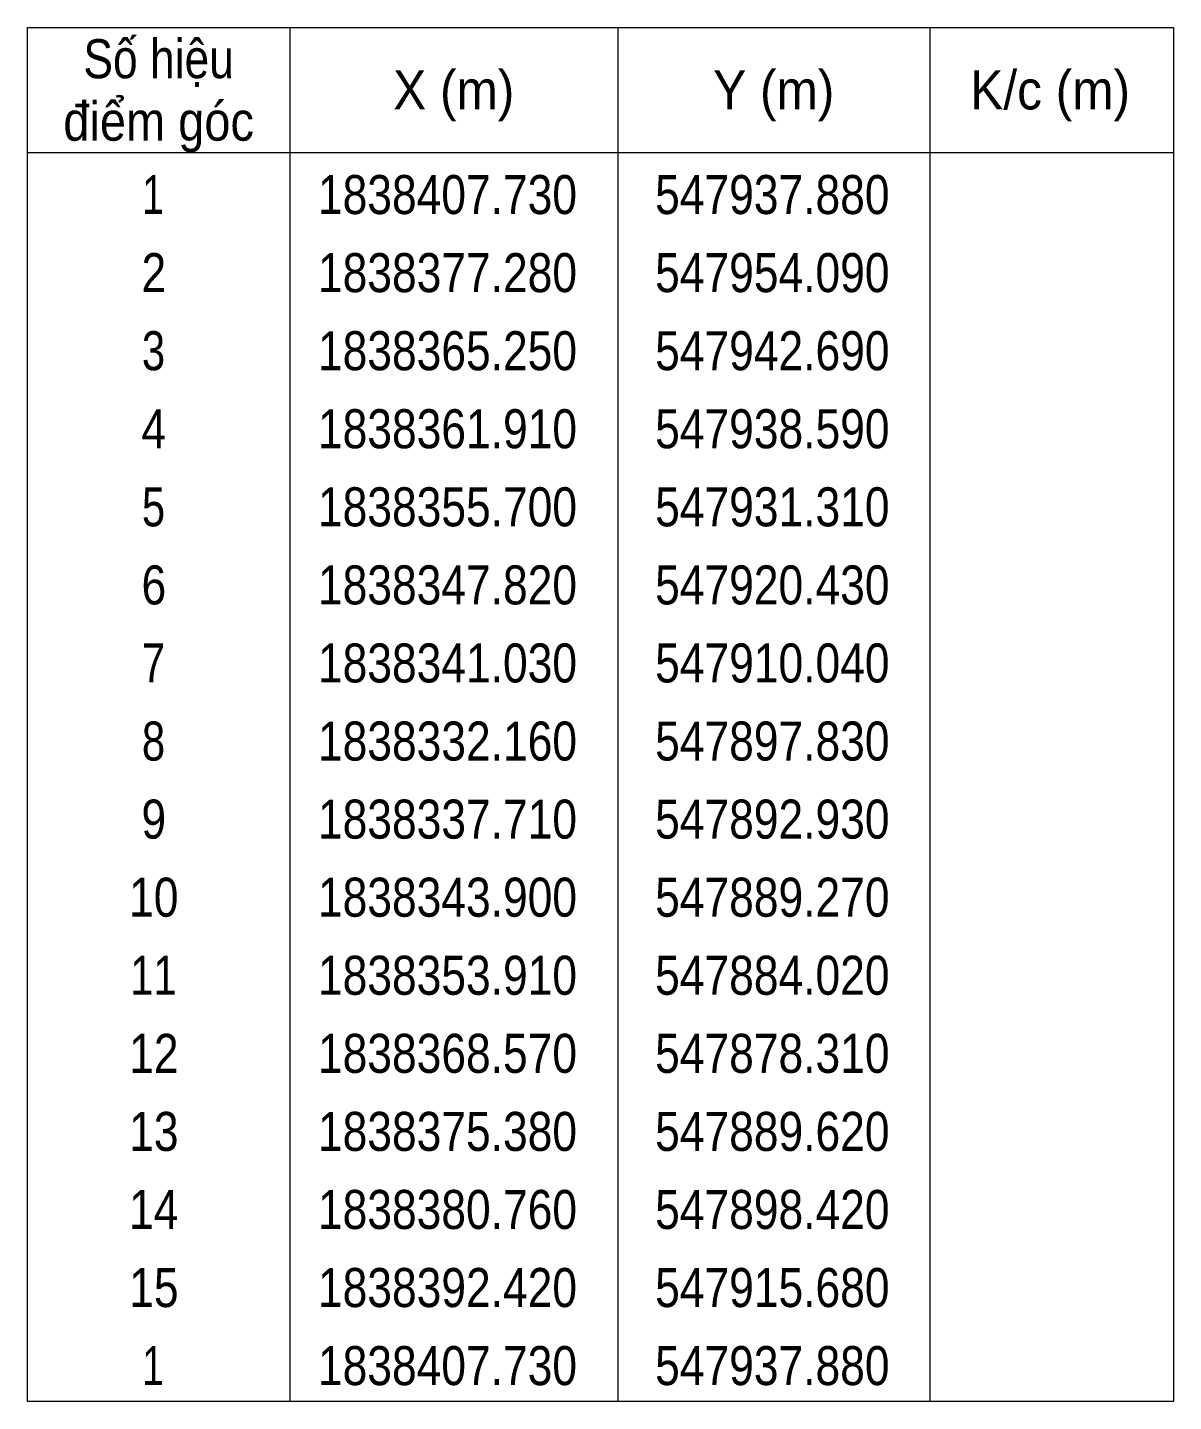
# Model space of a CAD drawing. Header units: metres. Extents: x 547595 to 548677, y 1838167 to 1838616.
# Drawn here: x 547934.1 to 548007.5, y 1838192.6 to 1838280.6 of the extents above; entities that cross this region are included whole.
import ezdxf
from ezdxf.enums import TextEntityAlignment as Align

# ---------------------------------------------------------------- set-up
doc = ezdxf.new("R2010")
doc.units = ezdxf.units.M
doc.layers.add('63', color=7, linetype='Continuous', lineweight=13)

msp = doc.modelspace()

# ---------------------------------------------------------------- linework, layer by layer
at = {"layer": '63'}
for p, q in [((547950.9, 1838280.59), (547950.9, 1838192.59)), ((547971.9, 1838280.59), (547971.9, 1838192.59)), ((547991.9, 1838280.59), (547991.9, 1838192.59)), ((547934.1, 1838272.59), (548007.5, 1838272.59))]:
    msp.add_line(p, q, dxfattribs=at)
msp.add_lwpolyline([(547934.1, 1838280.59), (548007.5, 1838280.59), (548007.5, 1838192.59), (547934.1, 1838192.59)], close=True, dxfattribs=at)

# ---------------------------------------------------------------- texts
for s, width, p in [('Số hiệu', 0.85, (547942.5, 1838277.34)), ('X (m)', 0.95, (547961.4, 1838275.34)), ('Y (m)', 0.95, (547981.895, 1838275.34)), ('K/c (m)', 0.95, (547999.6, 1838275.34)), ('điểm góc', 0.9, (547942.5, 1838273.34)), (' 1', 0.75, (547941.795, 1838268.64)), ('1838407.730', 0.85, (547961, 1838268.64)), ('547937.880', 0.85, (547981.805, 1838268.64)), (' 2', 0.85, (547941.8, 1838263.64)), ('1838377.280', 0.85, (547961, 1838263.64)), ('547954.090', 0.85, (547981.805, 1838263.64)), (' 3', 0.8, (547941.8, 1838258.64)), ('1838365.250', 0.85, (547961, 1838258.64)), ('547942.690', 0.85, (547981.805, 1838258.64)), (' 4', 0.85, (547941.795, 1838253.64)), ('1838361.910', 0.85, (547961, 1838253.64)), ('547938.590', 0.85, (547981.805, 1838253.64)), (' 5', 0.8, (547941.8, 1838248.64)), ('1838355.700', 0.85, (547961, 1838248.64)), ('547931.310', 0.85, (547981.805, 1838248.64)), (' 6', 0.85, (547941.8, 1838243.64)), ('1838347.820', 0.85, (547961, 1838243.64)), ('547920.430', 0.85, (547981.805, 1838243.64)), (' 7', 0.8, (547941.8, 1838238.64)), ('1838341.030', 0.85, (547961, 1838238.64)), ('547910.040', 0.85, (547981.805, 1838238.64)), (' 8', 0.8, (547941.8, 1838233.64)), ('1838332.160', 0.85, (547961, 1838233.64)), ('547897.830', 0.85, (547981.805, 1838233.64)), (' 9', 0.85, (547941.795, 1838228.64)), ('1838337.710', 0.85, (547961, 1838228.64)), ('547892.930', 0.85, (547981.805, 1838228.64)), (' 10', 0.85, (547941.795, 1838223.64)), ('1838343.900', 0.85, (547961, 1838223.64)), ('547889.270', 0.85, (547981.805, 1838223.64)), (' 11', 0.8, (547941.795, 1838218.64)), ('1838353.910', 0.85, (547961, 1838218.64)), ('547884.020', 0.85, (547981.805, 1838218.64)), (' 12', 0.85, (547941.8, 1838213.64)), ('1838368.570', 0.85, (547961, 1838213.64)), ('547878.310', 0.85, (547981.805, 1838213.64)), (' 13', 0.85, (547941.8, 1838208.64)), ('1838375.380', 0.85, (547961, 1838208.64)), ('547889.620', 0.85, (547981.805, 1838208.64)), (' 14', 0.85, (547941.795, 1838203.64)), ('1838380.760', 0.85, (547961, 1838203.64)), ('547898.420', 0.85, (547981.805, 1838203.64)), (' 15', 0.85, (547941.8, 1838198.64)), ('1838392.420', 0.85, (547961, 1838198.64)), ('547915.680', 0.85, (547981.805, 1838198.64)), (' 1', 0.75, (547941.795, 1838193.64)), ('1838407.730', 0.85, (547961, 1838193.64)), ('547937.880', 0.85, (547981.805, 1838193.64))]:
    msp.add_text(s, height=2.5, dxfattribs=dict(at, width=width)).set_placement(p, align=Align.CENTER)

doc.saveas('drawing.dxf')
